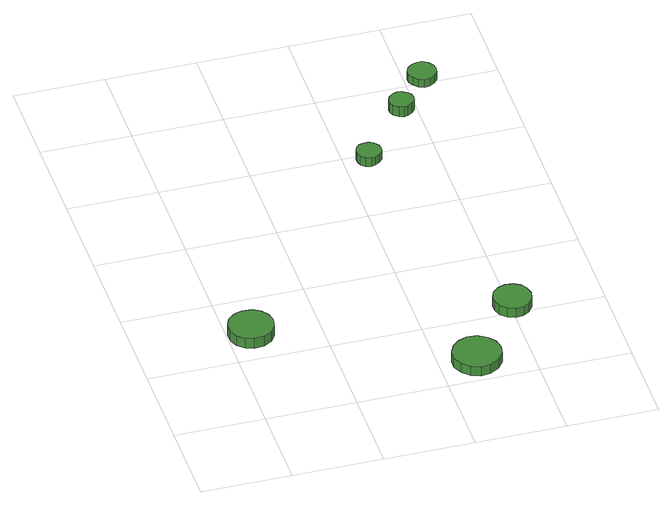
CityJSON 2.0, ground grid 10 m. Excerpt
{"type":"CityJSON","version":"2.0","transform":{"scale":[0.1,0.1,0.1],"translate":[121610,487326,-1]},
"CityObjects":{
"tree1":{"type":"SolitaryVegetationObject","attributes":{"function":"something"},"geometry":[{"type":"MultiSurface","lod":"1","boundaries":[[[0,1,2,3,4,5,6,7,8,9,10,11,12,13,14]],[[15,16,17,18,19,20,21,22,23,24,25,26,27,28,29]],[[0,29,28,1]],[[1,28,27,2]],[[2,27,26,3]],[[3,26,25,4]],[[4,25,24,5]],[[5,24,23,6]],[[6,23,22,7]],[[7,22,21,8]],[[8,21,20,9]],[[9,20,19,10]],[[10,19,18,11]],[[11,18,17,12]],[[12,17,16,13]],[[13,16,15,14]],[[14,15,29,0]]]}]},
"tree2":{"type":"SolitaryVegetationObject","attributes":{"function":"something"},"geometry":[{"type":"MultiSurface","lod":"1","boundaries":[[[30,31,32,33,34,35,36,37,38,39,40,41,42,43,44]],[[45,46,47,48,49,50,51,52,53,54,55,56,57,58,59]],[[30,59,58,31]],[[31,58,57,32]],[[32,57,56,33]],[[33,56,55,34]],[[34,55,54,35]],[[35,54,53,36]],[[36,53,52,37]],[[37,52,51,38]],[[38,51,50,39]],[[39,50,49,40]],[[40,49,48,41]],[[41,48,47,42]],[[42,47,46,43]],[[43,46,45,44]],[[44,45,59,30]]]}]},
"tree3":{"type":"SolitaryVegetationObject","attributes":{"function":"something"},"geometry":[{"type":"MultiSurface","lod":"1","boundaries":[[[60,61,62,63,64,65,66,67,68,69,70,71,72,73,74]],[[75,76,77,78,79,80,81,82,83,84,85,86,87,88,89]],[[60,89,88,61]],[[61,88,87,62]],[[62,87,86,63]],[[63,86,85,64]],[[64,85,84,65]],[[65,84,83,66]],[[66,83,82,67]],[[67,82,81,68]],[[68,81,80,69]],[[69,80,79,70]],[[70,79,78,71]],[[71,78,77,72]],[[72,77,76,73]],[[73,76,75,74]],[[74,75,89,60]]]}]},
"tree4":{"type":"SolitaryVegetationObject","attributes":{"function":"something"},"geometry":[{"type":"MultiSurface","lod":"1","boundaries":[[[90,91,92,93,94,95,96,97,98,99,100,101,102,103,104]],[[105,106,107,108,109,110,111,112,113,114,115,116,117,118,119]],[[90,119,118,91]],[[91,118,117,92]],[[92,117,116,93]],[[93,116,115,94]],[[94,115,114,95]],[[95,114,113,96]],[[96,113,112,97]],[[97,112,111,98]],[[98,111,110,99]],[[99,110,109,100]],[[100,109,108,101]],[[101,108,107,102]],[[102,107,106,103]],[[103,106,105,104]],[[104,105,119,90]]]}]},
"tree5":{"type":"SolitaryVegetationObject","attributes":{"function":"something"},"geometry":[{"type":"MultiSurface","lod":"1","boundaries":[[[120,121,122,123,124,125,126,127,128,129,130,131,132,133,134]],[[135,136,137,138,139,140,141,142,143,144,145,146,147,148,149]],[[120,149,148,121]],[[121,148,147,122]],[[122,147,146,123]],[[123,146,145,124]],[[124,145,144,125]],[[125,144,143,126]],[[126,143,142,127]],[[127,142,141,128]],[[128,141,140,129]],[[129,140,139,130]],[[130,139,138,131]],[[131,138,137,132]],[[132,137,136,133]],[[133,136,135,134]],[[134,135,149,120]]]}]},
"tree6":{"type":"SolitaryVegetationObject","attributes":{"function":"something"},"geometry":[{"type":"MultiSurface","lod":"1","boundaries":[[[150,151,152,153,154,155,156,157,158,159,160,161,162,163,164]],[[165,166,167,168,169,170,171,172,173,174,175,176,177,178,179]],[[150,179,178,151]],[[151,178,177,152]],[[152,177,176,153]],[[153,176,175,154]],[[154,175,174,155]],[[155,174,173,156]],[[156,173,172,157]],[[157,172,171,158]],[[158,171,170,159]],[[159,170,169,160]],[[160,169,168,161]],[[161,168,167,162]],[[162,167,166,163]],[[163,166,165,164]],[[164,165,179,150]]]}]}
},
"vertices":[
[50,142,20],[48,152,20],[42,160,20],[33,165,20],[22,166,20],[13,163,20],[5,156,20],[1,147,20],[1,136,20],[5,127,20],[13,120,20],[22,117,20],[33,118,20],[42,123,20],[48,131,20],[48,131,7],[42,123,7],[33,118,7],[22,117,7],[13,120,7],[5,127,7],[1,136,7],[1,147,7],[5,156,7],[13,163,7],[22,166,7],[33,165,7],[42,160,7],[48,152,7],[50,142,7],
[267,33,18],[265,44,18],[258,53,18],[248,59,18],[237,60,18],[227,56,18],[219,49,18],[214,39,18],[214,28,18],[219,18,18],[227,10,18],[237,7,18],[248,8,18],[258,14,18],[265,23,18],[265,23,6],[258,14,6],[248,8,6],[237,7,6],[227,10,6],[219,18,6],[214,28,6],[214,39,6],[219,49,6],[227,56,6],[237,60,6],[248,59,6],[258,53,6],[265,44,6],[267,33,6],
[323,113,18],[321,122,18],[316,129,18],[309,133,18],[300,134,18],[292,131,18],[285,125,18],[282,117,18],[282,109,18],[285,101,18],[292,95,18],[300,92,18],[309,93,18],[316,97,18],[321,104,18],[321,104,6],[316,97,6],[309,93,6],[300,92,6],[292,95,6],[285,101,6],[282,109,6],[282,117,6],[285,125,6],[292,131,6],[300,134,6],[309,133,6],[316,129,6],[321,122,6],[323,113,6],
[241,393,18],[240,398,18],[236,403,18],[231,406,18],[226,406,18],[220,405,18],[216,401,18],[214,396,18],[214,390,18],[216,385,18],[220,381,18],[226,379,18],[231,380,18],[236,383,18],[240,387,18],[240,387,7],[236,383,7],[231,380,7],[226,379,7],[220,381,7],[216,385,7],[214,390,7],[214,396,7],[216,401,7],[220,405,7],[226,406,7],[231,406,7],[236,403,7],[240,398,7],[241,393,7],
[297,463,21],[296,468,21],[292,472,21],[287,475,21],[282,476,21],[277,474,21],[272,470,21],[270,465,21],[270,460,21],[272,455,21],[277,451,21],[282,449,21],[287,450,21],[292,453,21],[296,457,21],[296,457,8],[292,453,8],[287,450,8],[282,449,8],[277,451,8],[272,455,8],[270,460,8],[270,465,8],[272,470,8],[277,474,8],[282,476,8],[287,475,8],[292,472,8],[296,468,8],[297,463,8],
[334,507,18],[333,513,18],[329,518,18],[323,522,18],[317,522,18],[311,520,18],[306,516,18],[303,510,18],[303,504,18],[306,498,18],[311,493,18],[317,491,18],[323,492,18],[329,495,18],[333,500,18],[333,500,8],[329,495,8],[323,492,8],[317,491,8],[311,493,8],[306,498,8],[303,504,8],[303,510,8],[306,516,8],[311,520,8],[317,522,8],[323,522,8],[329,518,8],[333,513,8],[334,507,8]
]}
